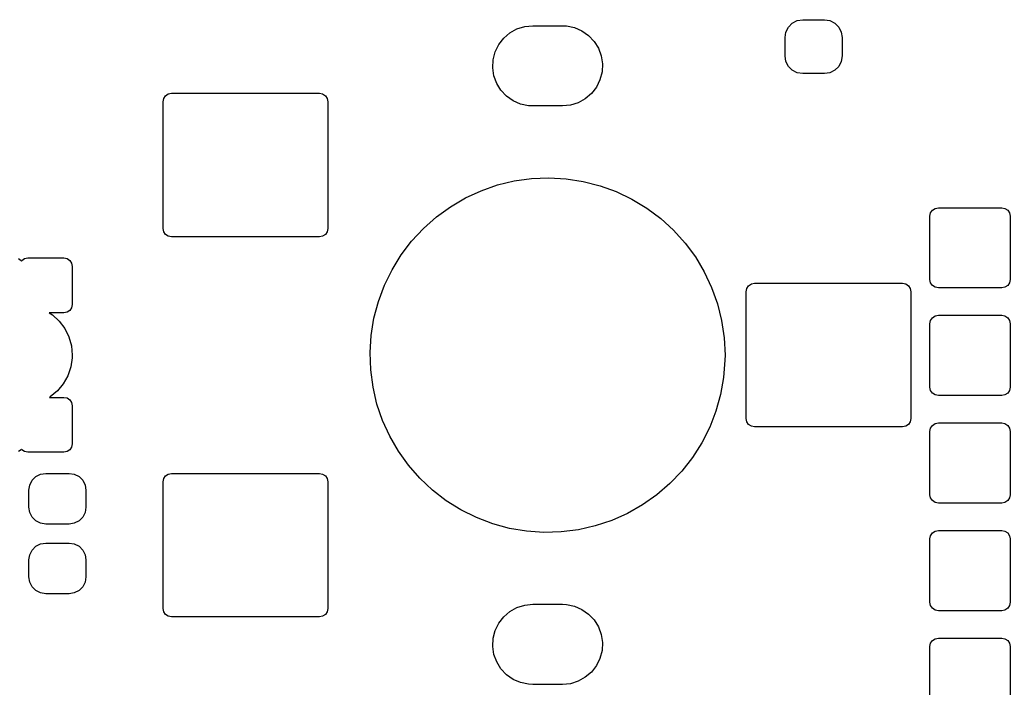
# Model space of a CAD drawing. Extents: x 0.03 to 1.97, y 0.34 to 4.43.
# Drawn here: x 1.024 to 1.947, y 2.219 to 2.842 of the extents above; entities that cross this region are included whole.
import ezdxf

# ---------------------------------------------------------------- set-up
doc = ezdxf.new("R2010")
doc.units = 0
doc.header["$MEASUREMENT"] = 0
doc.layers.add('BLACK', color=7, linetype='CONTINUOUS')

msp = doc.modelspace()

# ---------------------------------------------------------------- linework, layer by layer
at = {"layer": 'BLACK', "linetype": 'CONTINUOUS'}
for p, q in [((1.48062, 2.82992), (1.48723, 2.83359)), ((1.48723, 2.83359), (1.49445, 2.83585)), ((1.49445, 2.83585), (1.50197, 2.83661)), ((1.50197, 2.83661), (1.52953, 2.83661)), ((1.52953, 2.83661), (1.53344, 2.83641)), ((1.53344, 2.83641), (1.54084, 2.83486)), ((1.54084, 2.83486), (1.54777, 2.83186)), ((1.73785, 2.83075), (1.7402, 2.83535)), ((1.7402, 2.83535), (1.74384, 2.839)), ((1.74384, 2.839), (1.74844, 2.84134)), ((1.74844, 2.84134), (1.75353, 2.84215)), ((1.75353, 2.84215), (1.77371, 2.84215)), ((1.77371, 2.84215), (1.77881, 2.84134)), ((1.77881, 2.84134), (1.7834, 2.839)), ((1.7834, 2.839), (1.78705, 2.83535)), ((1.78705, 2.83535), (1.78939, 2.83075)), ((1.47025, 2.81903), (1.47488, 2.82501)), ((1.47488, 2.82501), (1.48062, 2.82992)), ((1.54777, 2.83186), (1.55397, 2.82753)), ((1.55397, 2.82753), (1.55916, 2.82203)), ((1.73705, 2.82566), (1.73785, 2.83075)), ((1.73705, 2.80844), (1.73705, 2.82566)), ((1.78939, 2.83075), (1.7902, 2.82566)), ((1.7902, 2.82566), (1.7902, 2.80844)), ((1.46691, 2.81225), (1.47025, 2.81903)), ((1.55916, 2.82203), (1.56314, 2.81561)), ((1.56314, 2.81561), (1.56575, 2.80851)), ((1.46501, 2.80493), (1.46691, 2.81225)), ((1.56575, 2.80851), (1.56688, 2.80104)), ((1.73785, 2.80334), (1.73705, 2.80844)), ((1.7902, 2.80844), (1.78939, 2.80334)), ((1.46461, 2.79739), (1.46501, 2.80493)), ((1.46574, 2.78991), (1.46461, 2.79739)), ((1.56688, 2.80104), (1.56649, 2.79349)), ((1.7402, 2.79874), (1.73785, 2.80334)), ((1.74384, 2.7951), (1.7402, 2.79874)), ((1.78705, 2.79874), (1.7834, 2.7951)), ((1.78939, 2.80334), (1.78705, 2.79874)), ((1.46835, 2.78282), (1.46574, 2.78991)), ((1.56649, 2.79349), (1.56458, 2.78618)), ((1.74844, 2.79276), (1.74384, 2.7951)), ((1.75353, 2.79195), (1.74844, 2.79276)), ((1.77371, 2.79195), (1.75353, 2.79195)), ((1.77881, 2.79276), (1.77371, 2.79195)), ((1.7834, 2.7951), (1.77881, 2.79276)), ((1.47234, 2.77639), (1.46835, 2.78282)), ((1.56125, 2.77939), (1.55661, 2.77342)), ((1.56458, 2.78618), (1.56125, 2.77939)), ((1.15748, 2.76575), (1.15808, 2.76876)), ((1.15808, 2.76876), (1.15979, 2.77132)), ((1.15979, 2.77132), (1.16234, 2.77302)), ((1.16234, 2.77302), (1.16535, 2.77362)), ((1.16535, 2.77362), (1.30315, 2.77362)), ((1.30315, 2.77362), (1.30616, 2.77302)), ((1.30616, 2.77302), (1.30872, 2.77132)), ((1.30872, 2.77132), (1.31042, 2.76876)), ((1.31042, 2.76876), (1.31102, 2.76575)), ((1.47753, 2.7709), (1.47234, 2.77639)), ((1.48372, 2.76656), (1.47753, 2.7709)), ((1.55661, 2.77342), (1.55087, 2.7685)), ((1.15748, 2.64764), (1.15748, 2.76575)), ((1.31102, 2.76575), (1.31102, 2.64764)), ((1.49066, 2.76356), (1.48372, 2.76656)), ((1.49806, 2.76202), (1.49066, 2.76356)), ((1.50197, 2.76181), (1.49806, 2.76202)), ((1.52953, 2.76181), (1.50197, 2.76181)), ((1.53705, 2.76257), (1.52953, 2.76181)), ((1.54426, 2.76484), (1.53705, 2.76257)), ((1.55087, 2.7685), (1.54426, 2.76484)), ((1.50076, 2.6942), (1.5169, 2.69488)), ((1.5169, 2.69488), (1.53303, 2.69398)), ((1.45381, 2.68284), (1.46906, 2.68815)), ((1.46906, 2.68815), (1.48476, 2.69195)), ((1.48476, 2.69195), (1.50076, 2.6942)), ((1.53303, 2.69398), (1.549, 2.6915)), ((1.549, 2.6915), (1.56464, 2.68749)), ((1.56464, 2.68749), (1.57983, 2.68196)), ((1.43914, 2.67607), (1.45381, 2.68284)), ((1.57983, 2.68196), (1.59439, 2.67498)), ((1.41214, 2.65839), (1.42521, 2.66789)), ((1.42521, 2.66789), (1.43914, 2.67607)), ((1.59439, 2.67498), (1.60821, 2.66661)), ((1.40006, 2.64767), (1.41214, 2.65839)), ((1.60821, 2.66661), (1.62115, 2.65694)), ((1.87205, 2.65906), (1.87265, 2.66207)), ((1.87205, 2.6), (1.87205, 2.65906)), ((1.87265, 2.66207), (1.87435, 2.66462)), ((1.87435, 2.66462), (1.87691, 2.66633)), ((1.87691, 2.66633), (1.87992, 2.66693)), ((1.87992, 2.66693), (1.93898, 2.66693)), ((1.93898, 2.66693), (1.94199, 2.66633)), ((1.94199, 2.66633), (1.94454, 2.66462)), ((1.94454, 2.66462), (1.94625, 2.66207)), ((1.94625, 2.66207), (1.94685, 2.65906)), ((1.94685, 2.65906), (1.94685, 2.6)), ((1.62115, 2.65694), (1.63308, 2.64604)), ((1.15808, 2.64462), (1.15748, 2.64764)), ((1.15979, 2.64207), (1.15808, 2.64462)), ((1.16234, 2.64036), (1.15979, 2.64207)), ((1.16535, 2.63976), (1.16234, 2.64036)), ((1.30315, 2.63976), (1.16535, 2.63976)), ((1.30616, 2.64036), (1.30315, 2.63976)), ((1.30872, 2.64207), (1.30616, 2.64036)), ((1.31042, 2.64462), (1.30872, 2.64207)), ((1.31102, 2.64764), (1.31042, 2.64462)), ((1.38908, 2.63582), (1.40006, 2.64767)), ((1.63308, 2.64604), (1.64389, 2.63404)), ((1.37931, 2.62295), (1.38908, 2.63582)), ((1.64389, 2.63404), (1.65348, 2.62103)), ((1.37085, 2.60919), (1.37931, 2.62295)), ((1.65348, 2.62103), (1.66175, 2.60716)), ((1.0227, 2.61948), (1.02525, 2.61777)), ((1.02525, 2.61777), (1.02559, 2.61727)), ((1.02559, 2.61727), (1.02593, 2.61777)), ((1.02593, 2.61777), (1.02848, 2.61948)), ((1.02848, 2.61948), (1.0315, 2.62008)), ((1.0315, 2.62008), (1.06496, 2.62008)), ((1.06496, 2.62008), (1.06797, 2.61948)), ((1.06797, 2.61948), (1.07053, 2.61777)), ((1.07053, 2.61777), (1.07224, 2.61522)), ((1.07224, 2.61522), (1.07283, 2.6122)), ((1.07283, 2.6122), (1.07283, 2.57677)), ((1.36377, 2.59467), (1.37085, 2.60919)), ((1.66175, 2.60716), (1.66863, 2.59254)), ((1.35813, 2.57953), (1.36377, 2.59467)), ((1.70139, 2.5916), (1.70309, 2.59415)), ((1.70309, 2.59415), (1.70565, 2.59586)), ((1.70565, 2.59586), (1.70866, 2.59646)), ((1.70866, 2.59646), (1.84646, 2.59646)), ((1.84646, 2.59646), (1.84947, 2.59586)), ((1.84947, 2.59586), (1.85202, 2.59415)), ((1.85202, 2.59415), (1.85373, 2.5916)), ((1.87265, 2.59699), (1.87205, 2.6)), ((1.87435, 2.59443), (1.87265, 2.59699)), ((1.87691, 2.59273), (1.87435, 2.59443)), ((1.94454, 2.59443), (1.94199, 2.59273)), ((1.94625, 2.59699), (1.94454, 2.59443)), ((1.94685, 2.6), (1.94625, 2.59699)), ((1.66863, 2.59254), (1.67404, 2.57732)), ((1.70079, 2.58858), (1.70139, 2.5916)), ((1.70079, 2.47047), (1.70079, 2.58858)), ((1.85373, 2.5916), (1.85433, 2.58858)), ((1.85433, 2.58858), (1.85433, 2.47047)), ((1.87992, 2.59213), (1.87691, 2.59273)), ((1.93898, 2.59213), (1.87992, 2.59213)), ((1.94199, 2.59273), (1.93898, 2.59213)), ((1.07283, 2.57677), (1.07224, 2.57376)), ((1.35401, 2.56391), (1.35813, 2.57953)), ((1.67404, 2.57732), (1.67795, 2.56165)), ((1.06496, 2.5689), (1.05136, 2.5689)), ((1.05136, 2.5689), (1.05435, 2.56701)), ((1.05435, 2.56701), (1.0607, 2.56114)), ((1.06797, 2.5695), (1.06496, 2.5689)), ((1.07053, 2.5712), (1.06797, 2.5695)), ((1.07224, 2.57376), (1.07053, 2.5712)), ((1.87435, 2.56433), (1.87691, 2.56603)), ((1.87691, 2.56603), (1.87992, 2.56663)), ((1.87992, 2.56663), (1.93898, 2.56663)), ((1.93898, 2.56663), (1.94199, 2.56603)), ((1.94199, 2.56603), (1.94454, 2.56433)), ((1.0607, 2.56114), (1.06587, 2.55421)), ((1.35142, 2.54796), (1.35401, 2.56391)), ((1.67795, 2.56165), (1.68031, 2.54566)), ((1.87205, 2.55876), (1.87265, 2.56177)), ((1.87205, 2.4997), (1.87205, 2.55876)), ((1.87265, 2.56177), (1.87435, 2.56433)), ((1.94454, 2.56433), (1.94625, 2.56177)), ((1.94625, 2.56177), (1.94685, 2.55876)), ((1.94685, 2.55876), (1.94685, 2.4997)), ((1.06587, 2.55421), (1.0697, 2.54646)), ((1.35041, 2.53184), (1.35142, 2.54796)), ((1.0697, 2.54646), (1.07204, 2.53814)), ((1.07204, 2.53814), (1.07283, 2.52953)), ((1.68031, 2.54566), (1.6811, 2.52953)), ((1.07283, 2.52953), (1.07277, 2.52705)), ((1.35097, 2.51569), (1.35041, 2.53184)), ((1.6811, 2.52953), (1.68104, 2.52491)), ((1.07277, 2.52705), (1.07153, 2.5185)), ((1.68104, 2.52491), (1.6798, 2.5088)), ((1.06875, 2.51031), (1.06453, 2.50277)), ((1.07153, 2.5185), (1.06875, 2.51031)), ((1.35311, 2.49968), (1.35097, 2.51569)), ((1.06453, 2.50277), (1.059, 2.49612)), ((1.6798, 2.5088), (1.67699, 2.49289)), ((1.059, 2.49612), (1.05235, 2.49059)), ((1.3568, 2.48395), (1.35311, 2.49968)), ((1.67699, 2.49289), (1.67265, 2.47733)), ((1.87265, 2.49669), (1.87205, 2.4997)), ((1.87435, 2.49414), (1.87265, 2.49669)), ((1.87691, 2.49243), (1.87435, 2.49414)), ((1.87992, 2.49183), (1.87691, 2.49243)), ((1.93898, 2.49183), (1.87992, 2.49183)), ((1.94199, 2.49243), (1.93898, 2.49183)), ((1.94454, 2.49414), (1.94199, 2.49243)), ((1.94625, 2.49669), (1.94454, 2.49414)), ((1.94685, 2.4997), (1.94625, 2.49669)), ((1.05235, 2.49059), (1.05157, 2.49016)), ((1.05157, 2.49016), (1.06496, 2.49016)), ((1.06496, 2.49016), (1.06797, 2.48956)), ((1.06797, 2.48956), (1.07053, 2.48785)), ((1.07053, 2.48785), (1.07224, 2.4853)), ((1.07224, 2.4853), (1.07283, 2.48228)), ((1.36201, 2.46866), (1.3568, 2.48395)), ((1.07283, 2.48228), (1.07283, 2.44685)), ((1.67265, 2.47733), (1.66681, 2.46227)), ((1.36868, 2.45394), (1.36201, 2.46866)), ((1.70139, 2.46746), (1.70079, 2.47047)), ((1.70309, 2.4649), (1.70139, 2.46746)), ((1.70565, 2.4632), (1.70309, 2.4649)), ((1.85202, 2.4649), (1.84947, 2.4632)), ((1.85373, 2.46746), (1.85202, 2.4649)), ((1.85433, 2.47047), (1.85373, 2.46746)), ((1.87435, 2.46403), (1.87691, 2.46574)), ((1.87691, 2.46574), (1.87992, 2.46634)), ((1.87992, 2.46634), (1.93898, 2.46634)), ((1.93898, 2.46634), (1.94199, 2.46574)), ((1.94199, 2.46574), (1.94454, 2.46403)), ((1.66681, 2.46227), (1.65952, 2.44785)), ((1.70866, 2.4626), (1.70565, 2.4632)), ((1.84646, 2.4626), (1.70866, 2.4626)), ((1.84947, 2.4632), (1.84646, 2.4626)), ((1.87205, 2.45846), (1.87265, 2.46148)), ((1.87205, 2.39941), (1.87205, 2.45846)), ((1.87265, 2.46148), (1.87435, 2.46403)), ((1.94454, 2.46403), (1.94625, 2.46148)), ((1.94625, 2.46148), (1.94685, 2.45846)), ((1.94685, 2.45846), (1.94685, 2.39941)), ((1.07283, 2.44685), (1.07224, 2.44384)), ((1.37676, 2.43995), (1.36868, 2.45394)), ((1.65952, 2.44785), (1.65087, 2.43421)), ((1.02525, 2.44128), (1.0227, 2.43958)), ((1.02559, 2.44179), (1.02525, 2.44128)), ((1.02593, 2.44128), (1.02559, 2.44179)), ((1.02848, 2.43958), (1.02593, 2.44128)), ((1.0315, 2.43898), (1.02848, 2.43958)), ((1.06496, 2.43898), (1.0315, 2.43898)), ((1.06797, 2.43958), (1.06496, 2.43898)), ((1.07053, 2.44128), (1.06797, 2.43958)), ((1.07224, 2.44384), (1.07053, 2.44128)), ((1.38616, 2.42682), (1.37676, 2.43995)), ((1.65087, 2.43421), (1.64092, 2.42148)), ((1.03897, 2.41628), (1.04336, 2.41852)), ((1.04336, 2.41852), (1.04823, 2.41929)), ((1.04823, 2.41929), (1.06988, 2.41929)), ((1.06988, 2.41929), (1.07475, 2.41852)), ((1.07475, 2.41852), (1.07914, 2.41628)), ((1.15979, 2.41699), (1.16234, 2.41869)), ((1.16234, 2.41869), (1.16535, 2.41929)), ((1.16535, 2.41929), (1.30315, 2.41929)), ((1.30315, 2.41929), (1.30616, 2.41869)), ((1.30616, 2.41869), (1.30872, 2.41699)), ((1.3968, 2.41466), (1.38616, 2.42682)), ((1.64092, 2.42148), (1.62978, 2.40978)), ((1.03325, 2.40841), (1.03549, 2.4128)), ((1.03549, 2.4128), (1.03897, 2.41628)), ((1.07914, 2.41628), (1.08262, 2.4128)), ((1.08262, 2.4128), (1.08486, 2.40841)), ((1.15748, 2.41142), (1.15808, 2.41443)), ((1.15748, 2.29331), (1.15748, 2.41142)), ((1.15808, 2.41443), (1.15979, 2.41699)), ((1.30872, 2.41699), (1.31042, 2.41443)), ((1.31042, 2.41443), (1.31102, 2.41142)), ((1.31102, 2.41142), (1.31102, 2.29331)), ((1.40858, 2.4036), (1.3968, 2.41466)), ((1.62978, 2.40978), (1.61755, 2.39923)), ((1.03248, 2.40354), (1.03325, 2.40841)), ((1.03248, 2.3878), (1.03248, 2.40354)), ((1.08486, 2.40841), (1.08563, 2.40354)), ((1.08563, 2.40354), (1.08563, 2.3878)), ((1.42138, 2.39375), (1.40858, 2.4036)), ((1.43508, 2.38519), (1.42138, 2.39375)), ((1.61755, 2.39923), (1.60435, 2.38991)), ((1.87265, 2.3964), (1.87205, 2.39941)), ((1.87435, 2.39384), (1.87265, 2.3964)), ((1.87691, 2.39213), (1.87435, 2.39384)), ((1.87992, 2.39154), (1.87691, 2.39213)), ((1.93898, 2.39154), (1.87992, 2.39154)), ((1.94199, 2.39213), (1.93898, 2.39154)), ((1.94454, 2.39384), (1.94199, 2.39213)), ((1.94625, 2.3964), (1.94454, 2.39384)), ((1.94685, 2.39941), (1.94625, 2.3964)), ((1.03325, 2.38293), (1.03248, 2.3878)), ((1.03549, 2.37854), (1.03325, 2.38293)), ((1.08486, 2.38293), (1.08262, 2.37854)), ((1.08563, 2.3878), (1.08486, 2.38293)), ((1.44955, 2.378), (1.43508, 2.38519)), ((1.5903, 2.38193), (1.57554, 2.37536)), ((1.60435, 2.38991), (1.5903, 2.38193)), ((1.03897, 2.37505), (1.03549, 2.37854)), ((1.04336, 2.37282), (1.03897, 2.37505)), ((1.04823, 2.37205), (1.04336, 2.37282)), ((1.06988, 2.37205), (1.04823, 2.37205)), ((1.07475, 2.37282), (1.06988, 2.37205)), ((1.07914, 2.37505), (1.07475, 2.37282)), ((1.08262, 2.37854), (1.07914, 2.37505)), ((1.46465, 2.37227), (1.44955, 2.378)), ((1.48024, 2.36803), (1.46465, 2.37227)), ((1.57554, 2.37536), (1.56022, 2.37026)), ((1.49617, 2.36534), (1.48024, 2.36803)), ((1.51229, 2.36421), (1.49617, 2.36534)), ((1.52843, 2.36466), (1.51229, 2.36421)), ((1.54446, 2.36669), (1.52843, 2.36466)), ((1.56022, 2.37026), (1.54446, 2.36669)), ((1.87265, 2.36118), (1.87435, 2.36374)), ((1.87435, 2.36374), (1.87691, 2.36544)), ((1.87691, 2.36544), (1.87992, 2.36604)), ((1.87992, 2.36604), (1.93898, 2.36604)), ((1.93898, 2.36604), (1.94199, 2.36544)), ((1.94199, 2.36544), (1.94454, 2.36374)), ((1.94454, 2.36374), (1.94625, 2.36118)), ((1.03897, 2.35132), (1.04336, 2.35356)), ((1.04336, 2.35356), (1.04823, 2.35433)), ((1.04823, 2.35433), (1.06988, 2.35433)), ((1.06988, 2.35433), (1.07475, 2.35356)), ((1.07475, 2.35356), (1.07914, 2.35132)), ((1.87205, 2.35817), (1.87265, 2.36118)), ((1.87205, 2.29911), (1.87205, 2.35817)), ((1.94625, 2.36118), (1.94685, 2.35817)), ((1.94685, 2.35817), (1.94685, 2.29911)), ((1.03325, 2.34345), (1.03549, 2.34784)), ((1.03549, 2.34784), (1.03897, 2.35132)), ((1.07914, 2.35132), (1.08262, 2.34784)), ((1.08262, 2.34784), (1.08486, 2.34345)), ((1.03248, 2.33858), (1.03325, 2.34345)), ((1.03248, 2.32283), (1.03248, 2.33858)), ((1.08486, 2.34345), (1.08563, 2.33858)), ((1.08563, 2.33858), (1.08563, 2.32283)), ((1.03325, 2.31797), (1.03248, 2.32283)), ((1.03549, 2.31358), (1.03325, 2.31797)), ((1.08486, 2.31797), (1.08262, 2.31358)), ((1.08563, 2.32283), (1.08486, 2.31797)), ((1.03897, 2.31009), (1.03549, 2.31358)), ((1.04336, 2.30786), (1.03897, 2.31009)), ((1.04823, 2.30709), (1.04336, 2.30786)), ((1.07475, 2.30786), (1.06988, 2.30709)), ((1.07914, 2.31009), (1.07475, 2.30786)), ((1.08262, 2.31358), (1.07914, 2.31009)), ((1.06988, 2.30709), (1.04823, 2.30709)), ((1.87265, 2.2961), (1.87205, 2.29911)), ((1.94685, 2.29911), (1.94625, 2.2961)), ((1.15808, 2.29029), (1.15748, 2.29331)), ((1.15979, 2.28774), (1.15808, 2.29029)), ((1.31042, 2.29029), (1.30872, 2.28774)), ((1.31102, 2.29331), (1.31042, 2.29029)), ((1.47488, 2.28564), (1.48062, 2.29055)), ((1.48062, 2.29055), (1.48723, 2.29422)), ((1.48723, 2.29422), (1.49445, 2.29648)), ((1.49445, 2.29648), (1.50197, 2.29724)), ((1.50197, 2.29724), (1.52953, 2.29724)), ((1.52953, 2.29724), (1.53344, 2.29704)), ((1.53344, 2.29704), (1.54084, 2.29549)), ((1.54084, 2.29549), (1.54777, 2.29249)), ((1.54777, 2.29249), (1.55397, 2.28816)), ((1.87435, 2.29355), (1.87265, 2.2961)), ((1.87691, 2.29184), (1.87435, 2.29355)), ((1.87992, 2.29124), (1.87691, 2.29184)), ((1.93898, 2.29124), (1.87992, 2.29124)), ((1.94199, 2.29184), (1.93898, 2.29124)), ((1.94454, 2.29355), (1.94199, 2.29184)), ((1.94625, 2.2961), (1.94454, 2.29355)), ((1.16234, 2.28603), (1.15979, 2.28774)), ((1.16535, 2.28543), (1.16234, 2.28603)), ((1.30315, 2.28543), (1.16535, 2.28543)), ((1.30616, 2.28603), (1.30315, 2.28543)), ((1.30872, 2.28774), (1.30616, 2.28603)), ((1.46691, 2.27288), (1.47025, 2.27966)), ((1.47025, 2.27966), (1.47488, 2.28564)), ((1.55397, 2.28816), (1.55916, 2.28266)), ((1.55916, 2.28266), (1.56314, 2.27624)), ((1.46501, 2.26556), (1.46691, 2.27288)), ((1.56314, 2.27624), (1.56575, 2.26914)), ((1.46461, 2.25802), (1.46501, 2.26556)), ((1.56575, 2.26914), (1.56688, 2.26167)), ((1.56688, 2.26167), (1.56649, 2.25412)), ((1.87265, 2.26089), (1.87435, 2.26344)), ((1.87435, 2.26344), (1.87691, 2.26515)), ((1.87691, 2.26515), (1.87992, 2.26575)), ((1.87992, 2.26575), (1.93898, 2.26575)), ((1.93898, 2.26575), (1.94199, 2.26515)), ((1.94199, 2.26515), (1.94454, 2.26344)), ((1.94454, 2.26344), (1.94625, 2.26089)), ((1.46574, 2.25054), (1.46461, 2.25802)), ((1.56649, 2.25412), (1.56458, 2.24681)), ((1.87205, 2.25787), (1.87265, 2.26089)), ((1.87205, 2.19882), (1.87205, 2.25787)), ((1.94625, 2.26089), (1.94685, 2.25787)), ((1.94685, 2.25787), (1.94685, 2.19882)), ((1.46835, 2.24345), (1.46574, 2.25054)), ((1.47234, 2.23702), (1.46835, 2.24345)), ((1.56458, 2.24681), (1.56125, 2.24002)), ((1.47753, 2.23153), (1.47234, 2.23702)), ((1.55661, 2.23405), (1.55087, 2.22913)), ((1.56125, 2.24002), (1.55661, 2.23405)), ((1.48372, 2.22719), (1.47753, 2.23153)), ((1.49066, 2.22419), (1.48372, 2.22719)), ((1.49806, 2.22265), (1.49066, 2.22419)), ((1.54426, 2.22547), (1.53705, 2.2232)), ((1.55087, 2.22913), (1.54426, 2.22547)), ((1.50197, 2.22244), (1.49806, 2.22265)), ((1.52953, 2.22244), (1.50197, 2.22244)), ((1.53705, 2.2232), (1.52953, 2.22244))]:
    msp.add_line(p, q, dxfattribs=at)

doc.saveas('drawing.dxf')
